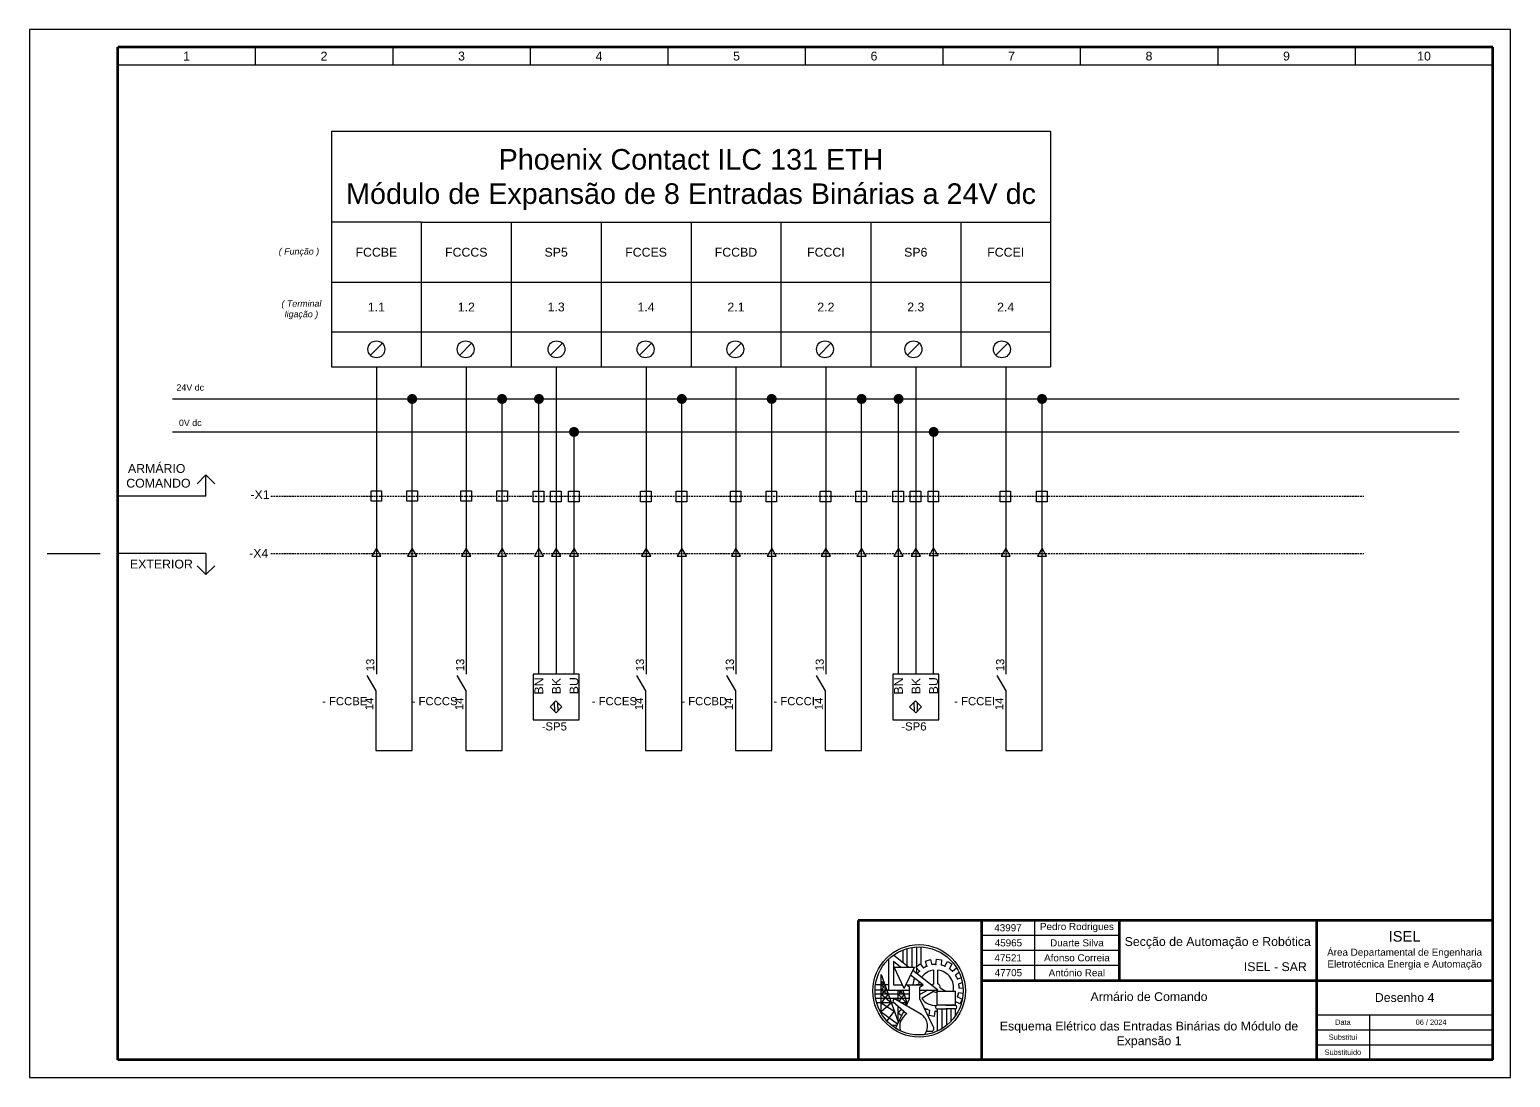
# Model space of a CAD drawing. Header units: millimetres. Extents: x 0 to 5575, y 0 to 297.
# Drawn here: x 1570 to 1990, y 0 to 297 of the extents above; entities that cross this region are included whole.
import ezdxf

# ---------------------------------------------------------------- set-up
doc = ezdxf.new("R2010")
doc.units = ezdxf.units.MM
doc.linetypes.add('DASHED', pattern=[0.75, 0.5, -0.25])
doc.layers.add('Bornes', color=7, linetype='DASHED')
doc.layers.add('LEGENDA', color=7, linetype='Continuous')
doc.styles.get("Standard").update_dxf_attribs({"font": 'arial.ttf'})

msp = doc.modelspace()

# ---------------------------------------------------------------- hatches: boundary and pattern name
at = {"transparency": 33554687}
h = msp.add_hatch(color=256, dxfattribs=at)
edge = h.paths.add_edge_path()
edge.add_arc((1678.5, 192.31), 1.43, 0, 360)
h = msp.add_hatch(color=256, dxfattribs=at)
edge = h.paths.add_edge_path()
edge.add_arc((1704, 192.31), 1.43, 0, 360)
h = msp.add_hatch(color=256, dxfattribs=at)
edge = h.paths.add_edge_path()
edge.add_arc((1714.47, 192.31), 1.43, 0, 360)
h = msp.add_hatch(color=256, dxfattribs=at)
edge = h.paths.add_edge_path()
edge.add_arc((1754.99, 192.31), 1.43, 0, 360)
h = msp.add_hatch(color=256, dxfattribs=at)
edge = h.paths.add_edge_path()
edge.add_arc((1780.48, 192.31), 1.43, 0, 360)
h = msp.add_hatch(color=256, dxfattribs=at)
edge = h.paths.add_edge_path()
edge.add_arc((1805.98, 192.31), 1.43, 0, 360)
h = msp.add_hatch(color=256, dxfattribs=at)
edge = h.paths.add_edge_path()
edge.add_arc((1816.47, 192.31), 1.43, 0, 360)
h = msp.add_hatch(color=256, dxfattribs=at)
edge = h.paths.add_edge_path()
edge.add_arc((1857.16, 192.31), 1.43, 0, 360)
h = msp.add_hatch(color=256, dxfattribs=at)
edge = h.paths.add_edge_path()
edge.add_arc((1724.42, 182.96), 1.43, 0, 360)
h = msp.add_hatch(color=256, dxfattribs=at)
edge = h.paths.add_edge_path()
edge.add_arc((1826.42, 182.96), 1.43, 0, 360)

# ---------------------------------------------------------------- linework, layer by layer
for p, q in [((1595, 292), (1595, 287)), ((1595, 292), (1595, 287)), ((1634, 292), (1634, 287)), ((1673, 292), (1673, 287)), ((1712, 292), (1712, 287)), ((1751, 292), (1751, 287)), ((1790, 292), (1790, 287)), ((1829, 292), (1829, 287)), ((1868, 292), (1868, 287)), ((1907, 292), (1907, 287)), ((1946, 292), (1946, 287)), ((1595, 287), (1985, 287)), ((1655.6, 268.25), (1859.6, 268.25)), ((1655.6, 268.25), (1655.6, 201.38)), ((1859.6, 268.25), (1859.6, 225.38)), ((1681.1, 242.38), (1681.1, 225.38)), ((1706.6, 242.38), (1706.6, 225.38)), ((1732.1, 242.38), (1732.1, 225.38)), ((1757.6, 242.38), (1757.6, 225.38)), ((1783.1, 242.38), (1783.1, 225.38)), ((1808.6, 242.38), (1808.6, 225.38)), ((1834.1, 242.38), (1834.1, 225.38)), ((1655.6, 225.38), (1859.6, 225.38)), ((1681.1, 225.38), (1681.1, 211.38)), ((1706.6, 225.38), (1706.6, 211.38)), ((1732.1, 225.38), (1732.1, 211.38)), ((1757.6, 225.38), (1757.6, 211.38)), ((1783.1, 225.38), (1783.1, 211.38)), ((1808.6, 225.38), (1808.6, 211.38)), ((1834.1, 225.38), (1834.1, 211.38)), ((1859.6, 225.38), (1859.6, 211.38)), ((1655.6, 211.38), (1859.6, 211.38)), ((1666.65, 204.68), (1670.05, 208.08)), ((1691.98, 204.68), (1695.37, 208.08)), ((1717.75, 204.68), (1721.14, 208.08)), ((1743.02, 204.68), (1746.41, 208.08)), ((1768.46, 204.68), (1771.85, 208.08)), ((1793.9, 204.68), (1797.29, 208.08)), ((1819, 204.68), (1822.39, 208.08)), ((1844.1, 204.68), (1847.49, 208.08)), ((1610.51, 192.31), (1975.51, 192.31)), ((1610.51, 182.96), (1975.51, 182.96)), ((1620, 170.79), (1617.5, 168.29)), ((1620, 164.79), (1620, 170.79)), ((1620, 170.79), (1622.5, 168.29)), ((1620, 164.79), (1595, 164.79)), ((1575, 148.5), (1590, 148.5)), ((1620, 148.5), (1595, 148.5)), ((1620, 148.5), (1620, 142.5)), ((1620, 142.5), (1617.5, 145)), ((1620, 142.5), (1622.5, 145))]:
    msp.add_line(p, q, dxfattribs=at)
at = {"lineweight": -3, "transparency": 33554687}
for p, q in [((1681.1, 242.38), (1655.6, 242.38)), ((1681.1, 242.38), (1706.6, 242.38)), ((1706.6, 242.38), (1732.1, 242.38)), ((1732.1, 242.38), (1757.6, 242.38)), ((1757.6, 242.38), (1783.1, 242.38)), ((1783.1, 242.38), (1808.6, 242.38)), ((1808.6, 242.38), (1834.1, 242.38)), ((1834.1, 242.38), (1859.6, 242.38)), ((1681.1, 211.38), (1681.1, 201.38)), ((1706.6, 211.38), (1706.6, 201.38)), ((1732.1, 211.38), (1732.1, 201.38)), ((1757.6, 211.38), (1757.6, 201.38)), ((1783.1, 211.38), (1783.1, 201.38)), ((1808.6, 211.38), (1808.6, 201.38)), ((1834.1, 211.38), (1834.1, 201.38)), ((1859.6, 211.38), (1859.6, 201.38)), ((1655.6, 201.38), (1681.1, 201.38)), ((1668.35, 201.38), (1668.35, 114.33)), ((1681.1, 201.38), (1706.6, 201.38)), ((1693.85, 201.38), (1693.85, 114.33)), ((1706.6, 201.38), (1732.1, 201.38)), ((1719.35, 201.38), (1719.35, 114.33)), ((1732.1, 201.38), (1757.6, 201.38)), ((1744.85, 201.38), (1744.85, 114.33)), ((1757.6, 201.38), (1783.1, 201.38)), ((1770.35, 201.38), (1770.35, 114.33)), ((1783.1, 201.38), (1808.6, 201.38)), ((1795.85, 201.38), (1795.85, 114.33)), ((1808.6, 201.38), (1834.1, 201.38)), ((1821.35, 201.38), (1821.35, 114.33)), ((1834.1, 201.38), (1859.6, 201.38)), ((1846.85, 201.38), (1846.85, 114.33)), ((1678.5, 92.67), (1678.5, 192.31)), ((1704, 92.67), (1704, 192.31)), ((1754.99, 92.67), (1754.99, 192.31)), ((1780.48, 92.67), (1780.48, 192.31)), ((1805.98, 92.67), (1805.98, 192.31)), ((1857.16, 92.67), (1857.16, 192.31)), ((1668.19, 92.67), (1678.5, 92.67)), ((1693.68, 92.67), (1704, 92.67)), ((1744.67, 92.67), (1754.99, 92.67)), ((1770.17, 92.67), (1780.48, 92.67)), ((1795.66, 92.67), (1805.98, 92.67)), ((1846.85, 92.67), (1857.16, 92.67))]:
    msp.add_line(p, q, dxfattribs=at)
at = {"linetype": 'DASHED', "lineweight": -3, "transparency": 33554687}
for p, q in [((1638.4, 164.79), (1948.4, 164.79)), ((1638.4, 148.5), (1948.4, 148.5))]:
    msp.add_line(p, q, dxfattribs=at)
at = {"lineweight": 120, "transparency": 33554687}
msp.add_line((1805, 44.5), (1805, 5), dxfattribs=at)
at = {"lineweight": 25, "transparency": 33554687}
for p, q in [((1819.32, 31.25), (1815, 34.64)), ((1817.78, 32.46), (1817.78, 36.14)), ((1818.95, 31.25), (1818.95, 36.53)), ((1820.3, 31.25), (1820.3, 36.82)), ((1821.64, 31.44), (1821.64, 36.97)), ((1822.86, 31.8), (1822.86, 36.97)), ((1813.57, 33.44), (1813.57, 24.75)), ((1816.99, 31.25), (1815.01, 32.8)), ((1815.01, 32.8), (1815.01, 26.19)), ((1815.2, 31.25), (1820.95, 31.25)), ((1818.07, 25.2), (1815.2, 31.25)), ((1818.07, 25.2), (1820.95, 31.25)), ((1827.59, 24.75), (1820.5, 30.32)), ((1821.41, 31.25), (1822.55, 32.18)), ((1822.37, 30.07), (1821.41, 31.25)), ((1821.64, 29.42), (1821.64, 30.96)), ((1822.55, 32.18), (1823.51, 31)), ((1824.08, 32.96), (1825.49, 33.38)), ((1824.52, 31.51), (1824.08, 32.96)), ((1825.49, 33.38), (1825.93, 31.93)), ((1826.45, 26.51), (1826.45, 30.39)), ((1827.05, 32.01), (1827.21, 33.52)), ((1827.21, 33.52), (1828.67, 33.36)), ((1827.65, 26.51), (1827.65, 30.39)), ((1828.67, 33.36), (1828.51, 31.85)), ((1829.58, 31.51), (1830.3, 32.84)), ((1830.3, 32.84), (1831.59, 32.14)), ((1831.59, 32.14), (1830.87, 30.8)), ((1831.72, 30.07), (1832.88, 31.05)), ((1833.62, 29.75), (1832.64, 28.93)), ((1832.88, 31.05), (1833.01, 30.9)), ((1813.57, 26.26), (1809.93, 26.26)), ((1811.57, 29.15), (1816.36, 15.7)), ((1811.57, 18.1), (1811.57, 29.15)), ((1812.21, 27.34), (1811.57, 26.26)), ((1811.57, 27.31), (1812.6, 26.26)), ((1812.6, 26.26), (1811.57, 24.75)), ((1811.57, 26.26), (1813.14, 24.75)), ((1815.01, 26.19), (1817.6, 26.19)), ((1818.54, 26.19), (1818.95, 26.19)), ((1819.6, 25.59), (1818.68, 26.19)), ((1818.95, 26.19), (1823.43, 26.19)), ((1818.95, 26.19), (1821.03, 26.19)), ((1819.6, 22.28), (1819.6, 25.59)), ((1823.43, 26.19), (1819.87, 28.98)), ((1823.43, 26.19), (1821.43, 26.19)), ((1822.5, 25.59), (1823.43, 26.19)), ((1822.5, 22.28), (1822.5, 25.59)), ((1828.31, 25.36), (1829.84, 24.48)), ((1833.15, 27.93), (1834.2, 28.25)), ((1834.56, 26.82), (1833.56, 26.52)), ((1833.66, 25.4), (1834.75, 25.3)), ((1813.57, 24.75), (1809.81, 24.75)), ((1819.6, 23.63), (1809.83, 23.63)), ((1819.6, 22.31), (1810, 22.31)), ((1815.25, 21.15), (1810.26, 21.15)), ((1811.57, 24.75), (1813.53, 23.63)), ((1813.14, 24.75), (1811.57, 23.63)), ((1813.53, 23.63), (1811.57, 21.15)), ((1811.57, 23.63), (1814.42, 21.15)), ((1811.57, 21.15), (1815.25, 18.8)), ((1814.42, 21.15), (1811.57, 18.62)), ((1813.57, 24.75), (1819.6, 24.75)), ((1815.11, 22.31), (1814.8, 21.54)), ((1814.8, 21.54), (1818.85, 17.99)), ((1822.95, 17.81), (1815.11, 22.31)), ((1816.36, 21.59), (1816.36, 24.75)), ((1816.36, 24.75), (1818.01, 23.63)), ((1817.67, 24.75), (1816.36, 23.63)), ((1816.36, 23.63), (1818.75, 21.15)), ((1818.01, 23.63), (1816.57, 21.47)), ((1818.75, 21.15), (1817.13, 21.15)), ((1817.67, 24.75), (1818.87, 20.75)), ((1818.75, 21.15), (1818.22, 20.52)), ((1818.64, 20.28), (1819.6, 22.28)), ((1822.5, 24.75), (1827.59, 24.75)), ((1824.73, 24.75), (1822.5, 23.46)), ((1826.45, 14.04), (1822.5, 22.28)), ((1826.38, 24.33), (1823.02, 22.39)), ((1827.44, 20.44), (1827.44, 24.48)), ((1827.44, 24.48), (1832.52, 24.48)), ((1832.52, 24.48), (1832.52, 20.44)), ((1833.85, 20.88), (1832.52, 21.55)), ((1833.15, 22.87), (1834.51, 22.19)), ((1834.76, 23.82), (1833.49, 23.94)), ((1834.51, 22.19), (1833.85, 20.88)), ((1811.57, 18.62), (1816.19, 15.16)), ((1815.25, 18.8), (1813.16, 15.98)), ((1815.65, 14.04), (1817.93, 18.79)), ((1816.36, 15.51), (1816.36, 20.18)), ((1817.27, 19.38), (1816.36, 18.29)), ((1816.36, 18.29), (1817.34, 17.56)), ((1825.1, 17.51), (1825.33, 19.01)), ((1826.55, 17.29), (1825.1, 17.51)), ((1826.78, 18.8), (1826.55, 17.29)), ((1832.52, 20.44), (1827.44, 20.44)), ((1830.3, 20.44), (1827.44, 20.44)), ((1827.44, 19.41), (1827.44, 13.12)), ((1827.44, 19.41), (1830.3, 19.41)), ((1828.74, 19.41), (1828.74, 13.81)), ((1829.91, 20.44), (1832.52, 20.44)), ((1832.52, 19.41), (1829.91, 19.41)), ((1830.07, 19.41), (1830.07, 14.73)), ((1831.26, 19.41), (1831.26, 15.81)), ((1832.52, 19.41), (1832.52, 17.33)), ((1815.96, 14.67), (1814.59, 14.67)), ((1824.42, 13.05), (1825.72, 13.05))]:
    msp.add_line(p, q, dxfattribs=at)
at = {"lineweight": 30, "transparency": 33554687}
msp.add_line((1950, 17.75), (1950, 5), dxfattribs=at)
at = {"transparency": 33554687}
for points in [[(1570, 0), (1990, 0), (1990, 297), (1570, 297)], [(1669.85, 163.29), (1666.85, 163.29), (1666.85, 166.29), (1669.85, 166.29)], [(1680, 163.29), (1677, 163.29), (1677, 166.29), (1680, 166.29)], [(1695.35, 163.29), (1692.35, 163.29), (1692.35, 166.29), (1695.35, 166.29)], [(1705.5, 163.29), (1702.5, 163.29), (1702.5, 166.29), (1705.5, 166.29)], [(1715.87, 163.19), (1712.87, 163.19), (1712.87, 166.19), (1715.87, 166.19)], [(1720.75, 163.19), (1717.75, 163.19), (1717.75, 166.19), (1720.75, 166.19)], [(1725.83, 163.19), (1722.83, 163.19), (1722.83, 166.19), (1725.83, 166.19)], [(1746.25, 163.19), (1743.25, 163.19), (1743.25, 166.19), (1746.25, 166.19)], [(1756.39, 163.19), (1753.39, 163.19), (1753.39, 166.19), (1756.39, 166.19)], [(1771.75, 163.19), (1768.75, 163.19), (1768.75, 166.19), (1771.75, 166.19)], [(1781.88, 163.19), (1778.88, 163.19), (1778.88, 166.19), (1781.88, 166.19)], [(1797.25, 163.19), (1794.25, 163.19), (1794.25, 166.19), (1797.25, 166.19)], [(1807.38, 163.19), (1804.38, 163.19), (1804.38, 166.19), (1807.38, 166.19)], [(1817.87, 163.19), (1814.87, 163.19), (1814.87, 166.19), (1817.87, 166.19)], [(1822.75, 163.19), (1819.75, 163.19), (1819.75, 166.19), (1822.75, 166.19)], [(1827.83, 163.19), (1824.83, 163.19), (1824.83, 166.19), (1827.83, 166.19)], [(1848.25, 163.19), (1845.25, 163.19), (1845.25, 166.19), (1848.25, 166.19)], [(1858.57, 163.19), (1855.57, 163.19), (1855.57, 166.19), (1858.57, 166.19)], [(1712.85, 101.33), (1725.85, 101.33), (1725.85, 114.33), (1712.85, 114.33)], [(1814.85, 101.33), (1827.85, 101.33), (1827.85, 114.33), (1814.85, 114.33)], [(1719.32, 103.34), (1720.98, 105.05), (1719.27, 106.72), (1717.61, 105.01)], [(1821.32, 103.34), (1822.98, 105.05), (1821.27, 106.72), (1819.61, 105.01)]]:
    msp.add_lwpolyline(points, close=True, dxfattribs=at)
for points in [[(1665.64, 113.96), (1668.19, 109.54), (1668.19, 92.67)], [(1691.13, 113.96), (1693.68, 109.54), (1693.68, 92.67)], [(1742.12, 113.96), (1744.67, 109.54), (1744.67, 92.67)], [(1767.62, 113.96), (1770.17, 109.54), (1770.17, 92.67)], [(1793.11, 113.96), (1795.66, 109.54), (1795.66, 92.67)], [(1844.3, 113.96), (1846.85, 109.54), (1846.85, 92.67)]]:
    msp.add_lwpolyline(points, dxfattribs=at)
for centre in [(1668.35, 206.38), (1693.67, 206.38), (1719.45, 206.38), (1744.72, 206.38), (1770.16, 206.38), (1795.59, 206.38), (1820.69, 206.38), (1845.79, 206.38)]:
    msp.add_circle(centre, 2.4, dxfattribs=at)
at = {"lineweight": 25, "transparency": 33554687}
for radius in [13.12, 12.49]:
    msp.add_circle((1822.29, 24.5), radius, dxfattribs=at)
for centre, radius, start, end in [((1827.05, 25.4), 6.61, 135, 143.3785), ((1827.05, 25.4), 5.03, 96.8237, 143.858), ((1827.05, 25.4), 6.61, 112.5, 122.2448), ((1827.05, 25.4), 6.61, 90, 99.7454), ((1827.05, 25.4), 5.03, 349.4456, 83.1763), ((1827.05, 25.4), 6.61, 67.5, 77.2458), ((1827.05, 25.4), 6.61, 45, 54.7457), ((1827.05, 25.4), 6.61, 155.9991, 173.1361), ((1827.05, 25.4), 5.03, 160.5913, 170.9616), ((1827.05, 25.4), 1.26, 118.2526, 149.8624), ((1827.05, 25.4), 1.26, 358.2526, 61.7474), ((1827.05, 25.4), 6.61, 22.5, 32.2416), ((1827.05, 25.4), 6.61, 0, 9.7446), ((1827.05, 25.4), 5.03, 216.8237, 271.5984), ((1827.05, 25.4), 1.26, 238.2526, 288.2165), ((1827.05, 25.4), 6.61, 337.5, 347.2434), ((1820.75, 14.53), 3.95, 118.829, 200.1376), ((1820.75, 14.53), 3.95, 322.3555, 64.0548), ((1827.05, 25.4), 6.61, 240.0878, 254.9243), ((1827.05, 25.4), 6.61, 267.6784, 273.4222), ((1827.44, 19.93), 0.515, 90, 270), ((1832.52, 19.93), 0.515, 270, 90), ((1816.38, 13.82), 0.765, 163.3429, 170.9608), ((1825.72, 13.82), 0.765, 270, 16.6571)]:
    msp.add_arc(centre, radius, start, end, dxfattribs=at)
for p in [(1822.37, 30.07), (1824.52, 31.51), (1827.05, 32.01), (1829.58, 31.51), (1831.72, 30.07), (1820.94, 27.93), (1833.15, 27.93), (1833.66, 25.4), (1833.15, 22.87), (1824.52, 19.29), (1827.05, 18.79)]:
    msp.add_point(p, dxfattribs=at)
at = {"layer": 'Bornes', "linetype": 'Continuous', "transparency": 33554687}
for p, q in [((1714.47, 114.33), (1714.47, 192.31)), ((1816.47, 114.33), (1816.47, 192.31)), ((1724.42, 114.33), (1724.42, 182.96)), ((1826.42, 114.33), (1826.42, 182.96)), ((1718.82, 106.25), (1718.88, 103.77)), ((1719.71, 106.29), (1719.78, 103.8)), ((1820.82, 106.25), (1820.88, 103.77)), ((1821.71, 106.29), (1821.78, 103.8))]:
    msp.add_line(p, q, dxfattribs=at)
for points in [[(1668.35, 150.01), (1667.04, 147.74), (1669.66, 147.74)], [(1678.5, 150.01), (1677.19, 147.74), (1679.81, 147.74)], [(1693.85, 150.01), (1692.54, 147.74), (1695.16, 147.74)], [(1704, 150.01), (1702.69, 147.74), (1705.3, 147.74)], [(1714.47, 150.01), (1713.17, 147.74), (1715.78, 147.74)], [(1719.35, 150.01), (1718.04, 147.74), (1720.66, 147.74)], [(1724.42, 150.01), (1723.12, 147.74), (1725.73, 147.74)], [(1744.85, 150.01), (1743.54, 147.74), (1746.16, 147.74)], [(1754.99, 150.01), (1753.68, 147.74), (1756.29, 147.74)], [(1770.35, 150.01), (1769.04, 147.74), (1771.66, 147.74)], [(1780.48, 150.01), (1779.17, 147.74), (1781.79, 147.74)], [(1795.85, 150.01), (1794.54, 147.74), (1797.16, 147.74)], [(1805.98, 150.01), (1804.67, 147.74), (1807.29, 147.74)], [(1816.47, 150.01), (1815.17, 147.74), (1817.78, 147.74)], [(1821.35, 150.01), (1820.04, 147.74), (1822.66, 147.74)], [(1826.42, 150.15), (1825.12, 147.89), (1827.73, 147.89)], [(1846.85, 150.01), (1845.54, 147.74), (1848.16, 147.74)], [(1857.16, 150.01), (1855.86, 147.74), (1858.47, 147.74)]]:
    msp.add_lwpolyline(points, close=True, dxfattribs=at)
at = {"layer": 'LEGENDA', "lineweight": 120, "transparency": 33554687}
for p, q in [((1985, 292), (1595, 292)), ((1595, 5), (1595, 292)), ((1985, 5), (1985, 292)), ((1985, 44.5), (1805, 44.5)), ((1985, 5), (1595, 5))]:
    msp.add_line(p, q, dxfattribs=at)
at = {"layer": 'LEGENDA', "lineweight": 60, "transparency": 33554687}
for p, q in [((1840, 44.5), (1840, 5)), ((1879, 44.5), (1879, 27.5)), ((1935, 44.5), (1935, 27.5)), ((1840, 27.5), (1985, 27.5)), ((1935, 27.5), (1935, 5))]:
    msp.add_line(p, q, dxfattribs=at)
at = {"layer": 'LEGENDA', "lineweight": 30, "transparency": 33554687}
for p, q in [((1855.06, 44.5), (1855.06, 27.5)), ((1879.06, 40.25), (1840.06, 40.25)), ((1879.06, 36), (1840.06, 36)), ((1879.06, 31.75), (1840.06, 31.75)), ((1935, 17.75), (1985, 17.75)), ((1935, 13.5), (1985, 13.5)), ((1935, 9.25), (1985, 9.25))]:
    msp.add_line(p, q, dxfattribs=at)

# ---------------------------------------------------------------- texts
at = {"transparency": 33554687}
for s, width, heights, insert, char_height, attachment_point in [('1', 39, [3.74], (1614.5, 289.49), 2.5, 5), ('2', 39, [3.74], (1653.5, 289.49), 2.5, 5), ('3', 39, [3.74], (1692.5, 289.49), 2.5, 5), ('4', 39, [3.74], (1731.5, 289.49), 2.5, 5), ('5', 39, [3.74], (1770.5, 289.49), 2.5, 5), ('6', 39, [3.74], (1809.5, 289.49), 2.5, 5), ('7', 39, [3.74], (1848.5, 289.49), 2.5, 5), ('8', 39, [3.74], (1887.5, 289.49), 2.5, 5), ('9', 39, [3.74], (1926.5, 289.49), 2.5, 5), ('10', 39, [3.74], (1965.5, 289.49), 2.5, 5), ('\\pxqc;{\\fArial|b0|i1|c0|p34; ( Função )}', 17, [0], (1646.05, 233.88), 1.8, 5), ('FCCBE', 25.5, [0], (1668.35, 233.88), 2.5, 5), ('FCCCS', 12.75, [0], (1693.85, 233.88), 2.5, 5), ('SP5', 25.5, [0], (1719.35, 233.88), 2.5, 5), ('FCCES', 25.5, [0], (1744.85, 233.88), 2.5, 5), ('FCCBD', 25.5, [0], (1770.35, 233.88), 2.5, 5), ('FCCCI', 25.5, [0], (1795.85, 233.88), 2.5, 5), ('SP6', 25.5, [0], (1821.35, 233.88), 2.5, 5), ('FCCEI', 25.5, [0], (1846.85, 233.88), 2.5, 5), ('\\pxqc;{\\fArial|b0|i1|c0|p34;( Terminal\\Pligação )}', 17, [0], (1647.1, 217.58), 1.8, 5), ('1.1', 25.5, [0], (1668.35, 218.36), 2.5, 5), ('1.2', 25.5, [0], (1693.85, 218.36), 2.5, 5), ('1.3', 25.5, [0], (1719.35, 218.36), 2.5, 5), ('1.4', 25.5, [0], (1744.85, 218.36), 2.5, 5), ('2.1', 25.5, [0], (1770.35, 218.36), 2.5, 5), ('2.2', 25.5, [0], (1795.85, 218.36), 2.5, 5), ('2.3', 25.5, [0], (1821.35, 218.36), 2.5, 5), ('2.4', 25.5, [2.55], (1846.85, 218.36), 2.5, 5), ('\\pxqc;24V dc', 17, [0], (1615.57, 195.54), 1.8, 5), ('\\pxqc;0V dc', 17, [0], (1615.57, 185.54), 1.8, 5), ('\\pxqc;ARMÁRIO  COMANDO', 23.182, [0], (1606.53, 173.85), 2.5, 2), ('EXTERIOR', 17, [12.14], (1607.38, 146.75), 2.5, 2), ('- FCCBE', 20.9498, [1.75], (1659.37, 106.62), 2.3, 5), ('- FCCCS', 20.9498, [1.75], (1684.86, 106.62), 2.3, 5), ('- FCCES', 20.9498, [1.75], (1735.85, 106.62), 2.3, 5), ('- FCCBD', 20.9498, [1.75], (1761.35, 106.62), 2.3, 5), ('- FCCCI', 20.9498, [1.75], (1786.85, 106.62), 2.3, 5), ('- FCCEI', 20.9498, [1.75], (1838.03, 106.62), 2.3, 5), ('\\pxi-3,l3,qc,t3;-SP5', 17, [0], (1718.82, 99.47), 2.3, 5), ('\\pxi-3,l3,qc,t3;-SP6', 17, [0], (1820.82, 99.47), 2.3, 5), ('43997', 15, [0], (1847.5, 42.4), 2, 5), ('Pedro Rodrigues', 24, [0], (1867.06, 42.46), 2, 5), ('45965', 15, [0], (1847.62, 38.11), 2, 5), ('Duarte Silva', 24, [0], (1867.06, 38.12), 2, 5), ('47521', 15, [0], (1847.56, 33.88), 2, 5), ('Afonso Correia', 24, [0], (1867.06, 33.88), 2, 5), ('47705', 15, [0], (1847.62, 29.66), 2, 5), ('António Real', 24, [0], (1867.03, 29.63), 2, 5), ('Armário de Comando\\P\\PEsquema Elétrico das Entradas Binárias do Módulo de Expansão 1', 95, [0], (1887.5, 16.25), 2.5, 5), ('\\pxqc;Data', 15, [0], (1942.5, 15.62), 1.5, 5), ('\\pxqc;06 / 2024', 35, [0], (1967.5, 15.62), 1.5, 5), ('\\pxqc;Substitui', 15, [0], (1942.5, 11.38), 1.5, 5), ('\\pxqc;Substituido', 15, [0], (1942.5, 7.12), 1.5, 5)]:
    msp.add_mtext_dynamic_manual_height_columns(s, width=width, gutter_width=12.5, heights=heights, dxfattribs=dict(at, insert=insert, char_height=char_height, attachment_point=attachment_point))
at = {"lineweight": -3, "transparency": 33554687}
for s, width, heights, insert, char_height, attachment_point in [('\\pxqc;Phoenix Contact ILC 131 ETH\\P\\pq*;Módulo de Expansão de 8 Entradas Binárias a 24V dc', 204, [0], (1757.6, 254.49), 5.8333, 5), ('-X1', 3.4268, [0], (1632.63, 166.43), 2.5, 1), ('-X4', 3.4268, [2.55], (1632.27, 149.82), 2.5, 1), ('Desenho 4', 50, [0], (1960, 22.62), 2.5, 5)]:
    msp.add_mtext_dynamic_manual_height_columns(s, width=width, gutter_width=12.5, heights=heights, dxfattribs=dict(at, insert=insert, char_height=char_height, attachment_point=attachment_point))
at = {"transparency": 33554687, "attachment_point": 5, "rotation": 90}
for s, insert, char_height in [('\\pxqc;13', (1666.64, 116.89), 2.3), ('\\pxqc;13', (1692.13, 116.89), 2.3), ('\\pxqc;13', (1743.12, 116.89), 2.3), ('\\pxqc;13', (1768.62, 116.89), 2.3), ('\\pxqc;13', (1794.11, 116.89), 2.3), ('\\pxqc;13', (1845.3, 116.89), 2.3), ('BN', (1714.43, 110.94), 2.5), ('\\pxi-3,l4,t4;BK', (1719.41, 109.66), 2.5), ('BU', (1724.41, 111.01), 2.5), ('BN', (1816.43, 110.94), 2.5), ('\\pxi-3,l4,t4;BK', (1821.41, 109.66), 2.5), ('BU', (1826.41, 111.01), 2.5), ('\\pxqc;14', (1666.35, 105.87), 2.3), ('\\pxqc;14', (1691.85, 105.87), 2.3), ('\\pxqc;14', (1742.84, 105.87), 2.3), ('\\pxqc;14', (1768.33, 105.87), 2.3), ('\\pxqc;14', (1793.83, 105.87), 2.3), ('\\pxqc;14', (1845.02, 105.87), 2.3)]:
    msp.add_mtext_dynamic_manual_height_columns(s, width=17, gutter_width=12.5, heights=[0], dxfattribs=dict(at, insert=insert, char_height=char_height))
at = {"layer": 'Bornes', "transparency": 33554687, "char_height": 2.5}
for s, width, insert, attachment_point in [('\\pxqc;Secção de Automação e Robótica', 56, (1907, 38.12), 5), ('\\pxqc;{\\H1.2x;ISEL\\P\\H0.66667x;Área Departamental de Engenharia Eletrotécnica Energia e Automação}', 50, (1960, 36), 5), ('\\pxqr;ISEL - SAR', 56, (1932.26, 30.09), 9)]:
    msp.add_mtext_dynamic_manual_height_columns(s, width=width, gutter_width=12.5, heights=[0], dxfattribs=dict(at, insert=insert, attachment_point=attachment_point))

doc.saveas('drawing.dxf')
